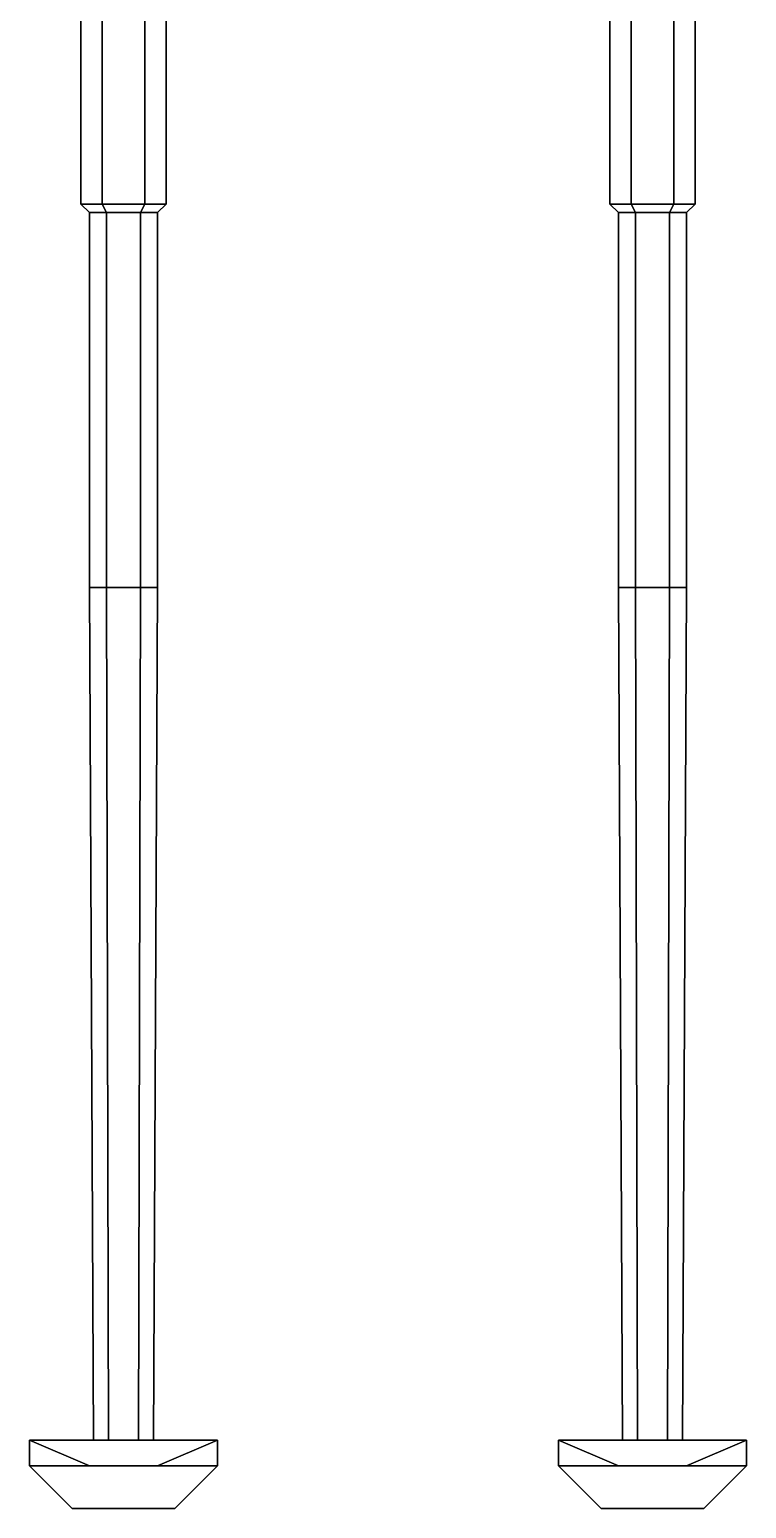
# Model space of a CAD drawing. Extents: x -0.81 to 0.81, y -2.52 to 1.02.
# Drawn here: x -0.42 to 0.42, y -2.52 to -0.785 of the extents above; entities that cross this region are included whole.
import ezdxf

# ---------------------------------------------------------------- set-up
doc = ezdxf.new("R2010")
doc.units = 0
doc.layers.add('LEGS', color=3, linetype='CONTINUOUS')

msp = doc.modelspace()

# ---------------------------------------------------------------- linework, layer by layer
at = {"layer": 'LEGS'}
for points in [[(-0.335, -0.15, 0.4333), (-0.36, -0.15, 0.39), (-0.36, -0.99, 0.39), (-0.335, -0.99, 0.4333)], [(-0.36, -0.15, 0.39), (-0.335, -0.15, 0.3467), (-0.335, -0.99, 0.3467), (-0.36, -0.99, 0.39)], [(-0.285, -0.15, 0.4333), (-0.335, -0.15, 0.4333), (-0.335, -0.99, 0.4333), (-0.285, -0.99, 0.4333)], [(-0.335, -0.15, 0.3467), (-0.285, -0.15, 0.3467), (-0.285, -0.99, 0.3467), (-0.335, -0.99, 0.3467)], [(-0.26, -0.15, 0.39), (-0.285, -0.15, 0.4333), (-0.285, -0.99, 0.4333), (-0.26, -0.99, 0.39)], [(-0.285, -0.15, 0.3467), (-0.26, -0.15, 0.39), (-0.26, -0.99, 0.39), (-0.285, -0.99, 0.3467)], [(0.285, -0.15, 0.4333), (0.26, -0.15, 0.39), (0.26, -0.99, 0.39), (0.285, -0.99, 0.4333)], [(0.26, -0.15, 0.39), (0.285, -0.15, 0.3467), (0.285, -0.99, 0.3467), (0.26, -0.99, 0.39)], [(0.335, -0.15, 0.4333), (0.285, -0.15, 0.4333), (0.285, -0.99, 0.4333), (0.335, -0.99, 0.4333)], [(0.285, -0.15, 0.3467), (0.335, -0.15, 0.3467), (0.335, -0.99, 0.3467), (0.285, -0.99, 0.3467)], [(0.36, -0.15, 0.39), (0.335, -0.15, 0.4333), (0.335, -0.99, 0.4333), (0.36, -0.99, 0.39)], [(0.335, -0.15, 0.3467), (0.36, -0.15, 0.39), (0.36, -0.99, 0.39), (0.335, -0.99, 0.3467)], [(-0.335, -0.99, 0.4333), (-0.36, -0.99, 0.39), (-0.35, -1, 0.39), (-0.33, -1, 0.4246)], [(-0.36, -0.99, 0.39), (-0.335, -0.99, 0.3467), (-0.33, -1, 0.3554), (-0.35, -1, 0.39)], [(-0.33, -1, 0.4246), (-0.35, -1, 0.39), (-0.35, -1.44, 0.39), (-0.33, -1.44, 0.4246)], [(-0.35, -1, 0.39), (-0.33, -1, 0.3554), (-0.33, -1.44, 0.3554), (-0.35, -1.44, 0.39)], [(-0.285, -0.99, 0.4333), (-0.335, -0.99, 0.4333), (-0.33, -1, 0.4246), (-0.29, -1, 0.4246)], [(-0.335, -0.99, 0.3467), (-0.285, -0.99, 0.3467), (-0.29, -1, 0.3554), (-0.33, -1, 0.3554)], [(-0.29, -1, 0.4246), (-0.33, -1, 0.4246), (-0.33, -1.44, 0.4246), (-0.29, -1.44, 0.4246)], [(-0.33, -1, 0.3554), (-0.29, -1, 0.3554), (-0.29, -1.44, 0.3554), (-0.33, -1.44, 0.3554)], [(-0.26, -0.99, 0.39), (-0.285, -0.99, 0.4333), (-0.29, -1, 0.4246), (-0.27, -1, 0.39)], [(-0.285, -0.99, 0.3467), (-0.26, -0.99, 0.39), (-0.27, -1, 0.39), (-0.29, -1, 0.3554)], [(-0.27, -1, 0.39), (-0.29, -1, 0.4246), (-0.29, -1.44, 0.4246), (-0.27, -1.44, 0.39)], [(-0.29, -1, 0.3554), (-0.27, -1, 0.39), (-0.27, -1.44, 0.39), (-0.29, -1.44, 0.3554)], [(0.285, -0.99, 0.4333), (0.26, -0.99, 0.39), (0.27, -1, 0.39), (0.29, -1, 0.4246)], [(0.26, -0.99, 0.39), (0.285, -0.99, 0.3467), (0.29, -1, 0.3554), (0.27, -1, 0.39)], [(0.29, -1, 0.4246), (0.27, -1, 0.39), (0.27, -1.44, 0.39), (0.29, -1.44, 0.4246)], [(0.27, -1, 0.39), (0.29, -1, 0.3554), (0.29, -1.44, 0.3554), (0.27, -1.44, 0.39)], [(0.335, -0.99, 0.4333), (0.285, -0.99, 0.4333), (0.29, -1, 0.4246), (0.33, -1, 0.4246)], [(0.285, -0.99, 0.3467), (0.335, -0.99, 0.3467), (0.33, -1, 0.3554), (0.29, -1, 0.3554)], [(0.33, -1, 0.4246), (0.29, -1, 0.4246), (0.29, -1.44, 0.4246), (0.33, -1.44, 0.4246)], [(0.29, -1, 0.3554), (0.33, -1, 0.3554), (0.33, -1.44, 0.3554), (0.29, -1.44, 0.3554)], [(0.36, -0.99, 0.39), (0.335, -0.99, 0.4333), (0.33, -1, 0.4246), (0.35, -1, 0.39)], [(0.335, -0.99, 0.3467), (0.36, -0.99, 0.39), (0.35, -1, 0.39), (0.33, -1, 0.3554)], [(0.35, -1, 0.39), (0.33, -1, 0.4246), (0.33, -1.44, 0.4246), (0.35, -1.44, 0.39)], [(0.33, -1, 0.3554), (0.35, -1, 0.39), (0.35, -1.44, 0.39), (0.33, -1.44, 0.3554)], [(-0.33, -1.44, 0.4246), (-0.35, -1.44, 0.39), (-0.345, -2.44, 0.39), (-0.3275, -2.44, 0.4203)], [(-0.35, -1.44, 0.39), (-0.33, -1.44, 0.3554), (-0.3275, -2.44, 0.3597), (-0.345, -2.44, 0.39)], [(-0.29, -1.44, 0.4246), (-0.33, -1.44, 0.4246), (-0.3275, -2.44, 0.4203), (-0.2925, -2.44, 0.4203)], [(-0.33, -1.44, 0.3554), (-0.29, -1.44, 0.3554), (-0.2925, -2.44, 0.3597), (-0.3275, -2.44, 0.3597)], [(-0.27, -1.44, 0.39), (-0.29, -1.44, 0.4246), (-0.2925, -2.44, 0.4203), (-0.275, -2.44, 0.39)], [(-0.29, -1.44, 0.3554), (-0.27, -1.44, 0.39), (-0.275, -2.44, 0.39), (-0.2925, -2.44, 0.3597)], [(0.29, -1.44, 0.4246), (0.27, -1.44, 0.39), (0.275, -2.44, 0.39), (0.2925, -2.44, 0.4203)], [(0.27, -1.44, 0.39), (0.29, -1.44, 0.3554), (0.2925, -2.44, 0.3597), (0.275, -2.44, 0.39)], [(0.33, -1.44, 0.4246), (0.29, -1.44, 0.4246), (0.2925, -2.44, 0.4203), (0.3275, -2.44, 0.4203)], [(0.29, -1.44, 0.3554), (0.33, -1.44, 0.3554), (0.3275, -2.44, 0.3597), (0.2925, -2.44, 0.3597)], [(0.35, -1.44, 0.39), (0.33, -1.44, 0.4246), (0.3275, -2.44, 0.4203), (0.345, -2.44, 0.39)], [(0.33, -1.44, 0.3554), (0.35, -1.44, 0.39), (0.345, -2.44, 0.39), (0.3275, -2.44, 0.3597)], [(-0.2, -2.44, 0.42), (-0.42, -2.44, 0.42), (-0.42, -2.44, 0.36), (-0.2, -2.44, 0.36)], [(-0.2, -2.44, 0.36), (-0.42, -2.44, 0.36), (-0.42, -2.44, 0.42), (-0.2, -2.44, 0.42)], [(-0.27, -2.47, 0.28), (-0.35, -2.47, 0.28), (-0.42, -2.44, 0.36), (-0.2, -2.44, 0.36)], [(-0.2, -2.44, 0.36), (-0.42, -2.44, 0.36), (-0.35, -2.47, 0.28), (-0.27, -2.47, 0.28)], [(-0.2, -2.47, 0.44), (-0.42, -2.47, 0.44), (-0.42, -2.44, 0.42), (-0.2, -2.44, 0.42)], [(-0.2, -2.44, 0.42), (-0.42, -2.44, 0.42), (-0.42, -2.47, 0.44), (-0.2, -2.47, 0.44)], [(0.42, -2.47, 0.44), (0.2, -2.47, 0.44), (0.2, -2.44, 0.42), (0.42, -2.44, 0.42)], [(0.42, -2.44, 0.42), (0.2, -2.44, 0.42), (0.2, -2.47, 0.44), (0.42, -2.47, 0.44)], [(0.42, -2.44, 0.42), (0.2, -2.44, 0.42), (0.2, -2.44, 0.36), (0.42, -2.44, 0.36)], [(0.42, -2.44, 0.36), (0.2, -2.44, 0.36), (0.2, -2.44, 0.42), (0.42, -2.44, 0.42)], [(0.42, -2.44, 0.36), (0.2, -2.44, 0.36), (0.27, -2.47, 0.28), (0.35, -2.47, 0.28)], [(0.35, -2.47, 0.28), (0.27, -2.47, 0.28), (0.2, -2.44, 0.36), (0.42, -2.44, 0.36)], [(-0.2, -2.47, 0.44), (-0.42, -2.47, 0.44), (-0.37, -2.52, 0.44), (-0.25, -2.52, 0.44)], [(-0.25, -2.52, 0.44), (-0.37, -2.52, 0.44), (-0.42, -2.47, 0.44), (-0.2, -2.47, 0.44)], [(0.37, -2.52, 0.44), (0.25, -2.52, 0.44), (0.2, -2.47, 0.44), (0.42, -2.47, 0.44)], [(0.42, -2.47, 0.44), (0.2, -2.47, 0.44), (0.25, -2.52, 0.44), (0.37, -2.52, 0.44)]]:
    msp.add_3dface(points, dxfattribs=at)

doc.saveas('drawing.dxf')
